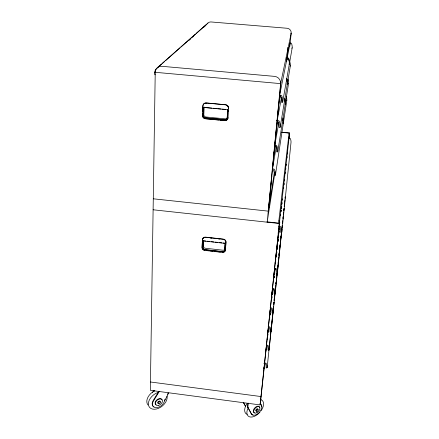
<?xml version="1.0" encoding="UTF-8"?>
<svg xmlns="http://www.w3.org/2000/svg" width="439" height="439" viewBox="0 0 439 439"><rect width="100%" height="100%" fill="white"/><g stroke="black" fill="none" stroke-linecap="round" stroke-linejoin="round"><path stroke-width="0.66" d="M264.706 363.174L260.113 404.923L150.325 390.331L155.23 72.303C153.859 70.805 155.077 74.421 154.791 74.723L155.192 74.756M202.588 113.224L202.494 115.248A3.249 3.089 36.7 0 0 205.523 118.678M202.653 111.874L202.939 105.804A3.271 3.122 39.8 0 1 202.988 105.393M203.674 107.346L203.235 115.742A2.436 2.316 36.7 0 0 205.194 117.954L224.966 119.847A2.431 2.332 31.3 0 0 227.161 118.025L227.764 109.618L227.21 117.915A2.431 2.332 31.4 0 1 225.02 119.737L205.254 117.844A2.431 2.316 36.7 0 1 203.295 115.633L203.674 107.346L211.702 108.104M204.151 107.094L203.806 114.777A2.42 2.305 36.9 0 0 205.748 116.983L225.426 118.865A2.42 2.327 31.5 0 0 227.611 117.048M202.774 247.547L203.175 240.753L202.78 247.826A2.211 1.943 18.4 0 0 204.569 249.72L222.628 251.766A2.217 1.954 15.9 0 0 224.631 250.296L225.163 243.217L223.166 242.992M203.564 240.841L203.301 246.317A2.2 1.937 18.5 0 0 205.079 248.205L223.056 250.235A2.206 1.948 15.9 0 0 224.977 249.017M227.995 111.363L228.082 110.024M228.044 111.572L228.132 110.222M224.669 250.021L225.163 243.217M225.267 245.895L225.443 243.294M225.394 245.319L225.569 242.701M154.857 71.859L155.39 69.642L161.541 64.204M272.098 294.333L272.284 292.967M253.045 414.866A6.728 3.907 -47.9 0 1 251.185 413.686L247.503 406.832L247.837 403.315M260.14 403.408L261.282 404.901A6.733 3.907 -47.9 0 1 258.791 412.923A6.733 3.907 -47.9 0 1 251.558 414.081L247.876 407.233L248.271 403.123M273.909 277.234L273.859 277.689L273.892 277.338M268.635 208.679L280.922 82.17M268.684 208.371L271.774 176.533M272.542 168.614L274.057 153.052L275.33 145.721M274.852 144.875L276.411 128.797L277.755 121.46M277.234 120.346L278.847 103.73L280.406 95.773M286.694 61.553L287.995 48.46M287.018 59.243L288.182 47.593L287.54 47.538M289.789 46.479L291.194 33.243A4.615 4.478 -70.6 0 0 287.166 28.272L211.11 21.961A4.593 4.368 72.5 0 0 207.197 23.931M274.803 268.992A0.911 0.796 8.2 0 1 275.511 269.414A10.086 8.785 9.3 0 1 276.219 273.645L276.713 274.177L277.305 273.771L281.887 229.438M282.025 228.071L282.31 225.344M282.518 223.297L282.732 221.251M282.941 219.204L283.226 216.476M283.364 215.11L283.649 212.383M283.786 211.022L284.071 208.289M284.28 206.248L284.423 204.881A10.338 9.466 7.7 0 0 284.423 203.762M279.248 227.084A0.938 0.845 7 0 1 279.972 227.528A10.393 9.334 8.6 0 1 280.691 232.011A0.565 0.505 6.7 0 0 281.196 232.577A0.565 0.505 6.7 0 0 281.811 232.132L291.008 142.516A9.373 8.956 3.5 0 0 290.388 138.702A0.724 0.697 -0.1 0 0 289.817 138.334L288.544 138.208M275.736 259.965L275.769 259.69L275.665 260.585M283.534 187.689L283.49 188.128L283.528 187.76M263.866 363.399L264.783 363.514A0.845 0.686 9.6 0 1 265.447 363.898A9.389 7.6 10.3 0 1 266.133 367.58L266.594 368.052L267.142 367.706L270.962 331.066M271.104 329.705L271.39 326.995M271.532 325.634L273.085 310.708M273.299 308.672L273.513 306.636M273.727 304.6L273.936 302.564M274.15 300.528L274.435 297.812M274.573 296.457L274.858 293.74M275.001 292.385L275.215 290.349L275.033 291.688M275.637 286.277L275.494 287.633L275.621 286.239M266.676 345.68A0.856 0.708 9.4 0 1 267.346 346.069A9.521 7.814 10.2 0 1 268.037 349.856L268.503 350.338L269.058 349.982L273.596 306.406M273.738 305.045L274.024 302.323M274.166 300.962L274.874 294.152M275.017 292.791L275.302 290.069M275.44 288.708L275.725 285.981M275.939 283.94L276.153 281.898M276.367 279.857L276.575 277.81M276.789 275.769L277.004 273.727M277.218 271.686L277.355 270.325M268.619 327.335A0.873 0.724 9.2 0 1 269.299 327.735A9.658 8.045 10 0 1 269.99 331.621L270.468 332.114L271.033 331.747L277.519 270.051M277.662 268.684L277.909 265.606M278.085 264.596L278.436 261.189M278.578 259.828L278.76 257.424M279.006 255.739L279.286 253.012M279.429 251.651L279.709 248.924M279.852 247.558L280.137 244.836M280.28 243.469L280.631 240.062M272.685 289.016A0.894 0.768 8.6 0 1 273.376 289.427A9.938 8.528 9.6 0 1 274.084 293.537L274.567 294.059L275.154 293.664L281.487 232.516M281.624 231.155L281.838 229.12M282.047 227.084L282.189 225.723M282.469 223.007L282.612 221.646A10.218 9.241 8.2 0 0 282.628 220.916M260.113 404.923L279.594 220.954L278.842 220.872M275.665 260.651L275.719 260.168M277.519 243.074L277.443 243.87M272.284 294.382L272.427 293.032M272.674 290.722L272.855 288.983L272.635 290.618M274.479 273.722L274.627 272.295M276.647 253.292L276.789 251.931M277.064 249.363L277.228 247.788M277.695 243.42L277.481 245.401L277.689 243.727M277.903 241.439L278.139 239.206M278.375 237L278.518 235.644M278.738 233.608L279.012 230.98M279.16 229.624L279.445 226.925M281.07 211.587L281.207 210.286M281.443 208.097L281.58 206.796M272.729 290.316L272.871 288.955M274.463 274.002L274.605 272.641M274.891 269.925L275.039 268.564M276.674 253.276L276.822 251.909M277.113 249.182L277.256 247.821M277.925 241.373L278.139 239.337M278.342 237.587L278.573 235.26L278.321 237.334M278.776 233.493L279.006 231.177M279.209 229.405L279.44 227.1M281.459 208.07L281.602 206.709M281.887 204.168L282.036 202.807M284.121 184.83L284.263 183.469M286.179 165.563L286.316 164.131M286.969 158.095L287.106 156.712M287.402 154.023L287.545 152.668M289.065 138.411L289.641 132.979L281.476 132.188M277.486 243.458L277.541 242.948M274.15 299.853L274.37 297.812M274.589 295.771L274.814 293.729M275.911 283.517L276.06 282.156M276.356 279.429L276.575 277.388M276.795 275.346L276.943 273.985M277.239 271.264L277.382 269.897M277.678 267.175L277.827 265.814M278.117 263.093L278.266 261.732M278.562 259.005L278.71 257.644M279.001 254.922L279.22 252.88M279.44 250.834L279.665 248.792M279.884 246.751L280.104 244.71M280.323 242.668L280.543 240.621M280.768 238.58L281.059 235.858M281.207 234.497L281.426 232.456M281.646 230.409L281.794 229.048M282.529 222.244L282.678 220.877M282.968 218.156L283.117 216.795M283.336 214.753L283.632 212.032M283.781 210.665L284 208.624M284.22 206.582L284.516 203.861M284.664 202.5L284.955 199.772M285.103 198.412L285.136 196.919M267.785 332.641L268.388 327.22M269.299 319.093L269.447 317.737M269.755 315.032L269.903 313.676M270.204 310.966L270.358 309.61M271.648 298.097L271.796 296.742M272.482 290.645L272.63 289.296M273.92 277.777L274.068 276.422M274.375 273.716L274.523 272.361M265.858 350.816L266.462 345.405M266.462 345.087L268.487 326.989M269.403 319.038L269.546 317.463M269.859 314.977L270.001 313.38M270.232 311.339L270.462 309.572M271.675 298.41L271.895 296.726M272.575 290.64L272.74 288.884M273.574 281.399L273.727 280.038M273.952 277.997L274.161 276.438M274.413 273.914L274.611 272.383M263.993 368.48L264.596 363.048M264.574 362.938L266.511 345.559M267.192 339.451L267.346 338.096M267.647 335.385L267.795 334.03M268.026 331.994L268.229 330.441M269.458 319.104L269.667 317.534M269.914 315.037L270.117 313.457M270.364 310.966L270.572 309.38M271.785 298.509L271.955 296.726M272.18 294.69L272.389 293.076M273.689 281.125L273.722 280.845M267.828 335.407L267.944 334.024M268.207 331.999L268.366 330.232M269.601 319.109L269.793 317.364M270.051 315.043L270.204 313.687M270.473 311.267L270.654 309.621M275.121 263.219L279.275 226.497M280.51 215.62L280.664 214.259M280.971 211.538L281.125 210.177M281.355 208.141L281.509 206.78M281.816 204.058L281.97 202.697M282.25 200.206L282.403 198.845M284.434 180.939L284.587 179.578M285.279 173.454L285.432 172.093M285.718 169.558L285.871 168.197M273.892 274.869L274.584 268.761M274.584 268.328L279.27 226.859M279.654 223.462L279.808 222.101M283.578 188.726L283.731 187.376M271.796 294.69L272.482 288.615M272.465 288.368L274.644 269.003M275.56 260.865L275.714 259.509M276.049 256.875L276.169 255.438M276.4 253.402L276.63 251.366M276.883 249.445L277.163 246.619M277.344 245.396L277.646 242.696M277.799 241.346L278.002 239.156M278.255 237.29L278.54 234.41M278.71 233.241L279.012 230.541M279.072 229.663L279.38 226.947M269.76 313.94L270.369 308.524M270.402 307.827L272.586 288.385M273.404 281.437L273.557 280.087M273.81 277.492L274.013 276.021M274.238 273.991L274.391 272.635M274.649 270.007L274.847 268.575M276.592 253.001L276.713 251.624M277.047 248.94L277.174 247.541M277.399 245.5L277.629 243.458M277.887 241.488L278.09 239.376M268.405 326.726L270.435 308.612M271.576 298.394L271.73 297.033M272.037 294.306L272.262 292.264M272.493 290.217L272.646 288.857M273.486 281.361L273.634 280M273.865 277.958L274.018 276.592M274.32 273.87L274.474 272.509M276.23 256.837L276.383 255.476M279.017 226.381L289.641 132.979M274.578 174.804L267.175 222.183L280.614 83.629A6.684 6.645 -6.3 0 0 274.567 76.381L161.815 66.294A6.755 6.289 52.9 0 0 155.23 72.303L154.819 72.676M272.74 169.635A0.971 0.911 7.7 0 1 273.497 170.107A10.777 10.081 10.3 0 1 274.26 174.941A0.587 0.549 7.1 0 0 274.787 175.545A0.587 0.549 7.1 0 0 275.423 175.062L283.331 123.26A10.898 10.558 6.7 0 0 282.59 118.76M282.919 122.278L283.539 121.905L286.81 100.46A9.614 9.449 -0.1 0 0 286.168 96.443M274.457 171.962L268.245 211.132L153.277 198.801M275.05 145.896A0.988 0.944 6.4 0 1 275.818 146.379A10.953 10.41 10 0 1 276.586 151.367A0.593 0.565 5.7 0 0 277.124 151.987A0.593 0.565 5.7 0 0 277.772 151.482L285.279 104.076A11.035 10.827 3.7 0 0 284.681 99.872M285.087 103.253L285.471 102.847L288.566 83.317A9.735 9.658 -16.9 0 0 287.913 79.212A0.757 0.746 -29.6 0 0 287.764 79.02M277.437 121.373A1.004 0.971 3.8 0 1 278.216 121.866A11.129 10.761 9.4 0 1 278.99 127.014A0.604 0.582 3.1 0 0 279.533 127.65A0.604 0.582 3.1 0 0 280.192 127.129L287.271 84.403A11.184 11.107 -10.2 0 0 286.519 79.678M286.941 83.717L287.452 83.295L290.355 65.784A9.905 9.812 -57.8 0 0 289.702 61.586A0.768 0.757 -53.7 0 0 289.504 61.35M272.498 168.883L276.274 146.527M279.901 96.015A1.021 1.004 -4.1 0 1 280.697 96.52A11.315 11.129 7.7 0 1 281.476 101.837A0.615 0.604 -4.1 0 0 282.03 102.496A0.615 0.604 -4.1 0 0 282.7 101.952L289.317 64.209A11.419 11.31 -63.7 0 0 288.56 59.364A0.889 0.878 -56.7 0 0 287.874 58.903L286.744 58.804M289.092 63.66L289.488 63.232L292.187 47.846A10.13 9.932 -69.4 0 0 291.529 43.56A0.79 0.768 -64.5 0 0 290.925 43.154L289.685 43.049M278.781 122.662L274.809 145.117L275.928 145.227A1.092 1.037 6 0 1 276.789 145.781A14.037 13.346 10.7 0 1 277.772 151.482M277.19 120.566L281.514 97.458M279.654 95.186L286.963 58.826M287.155 57.888L290.13 43.082M292.187 47.846L291.726 48.235M289.317 64.209L289.038 64.599M290.355 65.784L290.009 66.157M287.271 84.403L286.876 84.82M288.566 83.317L288.22 83.684M285.279 104.076L285.109 104.389M286.81 100.46L286.475 100.816M283.331 123.26L282.946 123.655M164.4 400.472L165.015 399.249M167.478 394.354L168.093 393.124M168.68 392.905L163.747 402.706A6.837 4.538 -38.9 0 1 155.269 407.595A6.837 4.538 -38.9 0 1 153.491 400.906L159.319 391.407M280.768 238.201L280.845 238.02A10.097 9.027 8.6 0 0 280.757 236.237M152.355 392.823L153.71 390.606M153.639 391.55L154.314 390.441M158.704 391.572L153.227 400.505A6.832 4.538 -38.9 0 0 154.023 406.893M278.963 254.263L279.116 254.011A9.982 8.818 8.9 0 0 279.111 252.968M189.011 40.333L190.548 38.967M192.595 37.156L193.615 36.245M203.85 27.169L205.896 25.352M157.195 67.82L207.938 23.042M162.567 63.293L164.62 61.482M165.646 60.577L180.006 47.884M181.027 46.978L195.388 34.286M196.414 33.38L206.67 24.315M290.596 33.194L291.194 33.243L280.614 83.629L155.23 72.303M286.936 57.871L288.055 57.964A0.883 0.867 -57.4 0 1 288.741 58.425A11.343 11.227 -64.4 0 1 289.488 63.232M279.61 95.181L280.817 95.29A1.125 1.108 -5.4 0 1 281.706 95.872A14.503 14.257 9.9 0 1 282.7 101.952M213.041 108.23L216.389 108.548M217.728 108.674L221.069 108.987M222.408 109.113L225.756 109.432M203.608 107.451L227.715 109.728M276.554 120.505L278.331 120.676A1.108 1.076 3.3 0 1 279.209 121.241A14.267 13.79 10.5 0 1 280.192 127.129M206.187 118.739L218.721 119.94M220.038 120.066L223.994 120.451M281.635 132.358L289.098 133.083L278.578 223.1L267.011 221.838M288.972 134.164L289.499 134.213M272.46 168.878L273.601 168.993A1.07 1.004 7.4 0 1 274.452 169.536A13.818 12.918 10.8 0 1 275.423 175.062M153.107 209.782L279.303 223.5M278.76 226.354L280.082 226.497A1.032 0.933 6.9 0 1 280.9 227.007A13.324 11.963 8.9 0 1 281.811 232.132M206.248 237.537L207.603 237.691M210.314 237.993L211.669 238.147M214.375 238.448L215.73 238.596M218.441 238.898L219.796 239.052M203.839 240.83L205.842 241.049M207.175 241.203L209.837 241.499M211.17 241.648L213.837 241.949M215.17 242.098L217.837 242.394M219.171 242.547L221.832 242.844M203.114 240.918L225.119 243.387M206.89 250.477L208.904 250.707M210.248 250.861L212.937 251.163M214.281 251.317L216.97 251.624M218.315 251.772L220.329 252.002M274.331 268.295L275.615 268.443A1.004 0.878 8 0 1 276.405 268.931A12.929 11.255 9.6 0 1 277.305 273.771M272.213 288.341L273.481 288.489A0.988 0.851 8.5 0 1 274.26 288.966A12.742 10.926 9.8 0 1 275.154 293.664M270.161 307.794L271.406 307.948A0.977 0.823 8.8 0 1 272.175 308.414A12.561 10.613 10 0 1 273.063 312.985L272.487 313.364L272.01 312.853A9.795 8.281 9.8 0 0 271.307 308.858A0.883 0.746 8.9 0 0 270.622 308.452M268.163 326.693L269.392 326.846A0.96 0.801 9.1 0 1 270.15 327.302A12.38 10.306 10.2 0 1 271.033 331.747M266.226 345.054L267.433 345.208A0.949 0.779 9.3 0 1 268.185 345.652A12.21 10.02 10.3 0 1 269.058 349.982M264.338 362.905L265.535 363.058A0.933 0.757 9.5 0 1 266.27 363.497A12.04 9.74 10.4 0 1 267.142 367.706M150.451 381.99L261.002 396.554M155.39 69.642L155.763 69.834M273.755 302.416L273.854 302.581A9.477 5.087 6.5 0 1 273.684 303.162M247.503 406.832L247.876 407.233M260.14 403.518L260.903 404.511A6.728 3.907 -47.9 0 1 261.501 406.871M245.631 406.316L243.415 402.503L245.571 406.498M225.081 249.901A2.596 2.288 15.9 0 1 224.214 251.437M223.182 239.431A2.612 2.316 16.1 0 1 223.522 239.485M224.164 239.716A2.612 2.316 16.1 0 1 224.461 239.886M225.042 250.148A2.596 2.288 15.9 0 1 224.916 250.417M203.279 238.377A2.607 2.305 18.8 0 1 203.476 238.147M203.976 237.768A2.607 2.305 18.8 0 1 204.267 237.631M167.078 396.159A10.651 7.084 -38.9 0 1 158.616 408.286A10.651 7.084 -38.9 0 1 148.366 404.132A10.651 7.084 -38.9 0 1 158.024 392.482M148.014 404.988A10.602 7.079 -38.8 0 1 154.769 390.792M158.731 403.271A1.333 0.883 -38.9 0 1 157.777 402.371A1.333 0.883 -38.9 0 1 159.308 401.125A1.333 0.883 -38.9 0 1 159.994 402.245M156.075 404.78A4.006 2.656 -38.9 0 1 156.964 399.748A4.006 2.656 -38.9 0 1 162.084 399.918M159.752 401.07A1.333 0.883 -38.9 0 1 159.725 401.844M261.287 399.858A10.498 6.108 -47.9 0 1 261.095 410.723M259.981 412.139A10.498 6.108 -47.9 0 1 249.44 416.803A10.498 6.108 -47.9 0 1 248.15 407.864M260.634 398.93A10.448 6.113 -47.8 0 1 261.106 399.94M247.102 414.378A10.448 6.113 -47.8 0 1 247.146 403.474M256.579 410.926A1.317 0.763 -47.9 0 1 255.767 410.289A1.317 0.763 -47.9 0 1 256.859 408.89A1.317 0.763 -47.9 0 1 257.852 409.291M254.28 412.693A3.946 2.288 -47.9 0 1 255.13 407.529A3.946 2.288 -47.9 0 1 259.564 407.765M224.675 250.126A2.217 1.954 15.9 0 1 222.677 251.596L204.623 249.55A2.211 1.943 18.4 0 1 202.834 247.656M223.83 252.046A2.952 2.607 15.9 0 0 225.443 249.956L225.986 242.076A2.974 2.634 16.1 0 0 223.221 239.101L205.578 237.131A2.963 2.623 18.8 0 0 202.505 239.447L202.105 247.316A2.947 2.59 18.4 0 0 202.165 248.002M223.105 252.227A2.952 2.607 15.9 0 1 222.348 252.233M204.87 250.252A2.947 2.59 18.4 0 1 204.124 250.076M203.773 249.928A2.947 2.59 18.4 0 1 202.856 249.259M202.62 248.973A2.947 2.59 18.4 0 1 202.269 248.342M285.251 197.051A10.229 3.935 5.6 0 1 285.152 197.352M265.82 351.008A2.014 1.652 9.7 0 1 265.814 351.227M263.636 367.877A1.986 1.608 9.8 0 1 263.943 368.908M267.554 332.158A2.041 1.701 9.5 0 1 267.735 333.042M269.628 313.644A2.074 1.751 9.2 0 1 269.716 314.329M271.505 294.026A2.102 1.8 8.9 0 1 271.752 295.063M273.716 274.38A2.135 1.855 8.6 0 1 273.854 275.226M278.106 232.818A2.2 1.97 7.6 0 1 278.244 233.713M228.055 117.69A3.243 3.111 31.4 0 1 225.492 120.484M225.075 120.527A3.243 3.111 31.4 0 1 224.658 120.511M203.087 104.992A3.271 3.122 39.8 0 1 206.303 102.929L225.635 104.74A3.265 3.15 34.7 0 1 228.664 108.224L228.006 117.8A3.249 3.117 31.3 0 1 224.603 120.621L205.463 118.788A3.249 3.089 36.7 0 1 202.428 115.358L202.878 105.903A3.276 3.122 39.8 0 1 206.242 103.028L225.586 104.844A3.271 3.15 34.7 0 1 228.615 108.329M204.552 103.741A2.875 2.744 39.8 0 1 204.865 103.571M205.924 103.319A2.875 2.744 39.8 0 1 206.297 103.324M227.375 118.673A2.853 2.738 31.4 0 1 226.968 119.26M226.705 119.507A2.853 2.738 31.4 0 1 226.414 119.715M227.654 117.641A2.853 2.738 31.4 0 1 227.611 117.998M226.672 105.448A2.859 2.76 34.7 0 1 226.996 105.645M227.292 105.876A2.859 2.76 34.7 0 1 227.786 106.441M228.115 107.111A2.859 2.76 34.7 0 1 228.209 107.467M204.497 117.976A2.853 2.716 36.7 0 1 204.179 117.789M203.054 116.346A2.853 2.716 36.7 0 1 202.955 115.995M282.486 119.298A8.44 8.187 5.6 0 1 282.606 120.012M282.952 117.828A10.821 10.492 6.5 0 1 283.539 121.905M271.527 175.71A2.283 2.129 8.6 0 1 271.73 176.807M284.73 98.27A10.959 10.761 3.3 0 1 285.471 102.847M287.452 83.295A11.107 11.03 -12.7 0 0 286.711 78.603A0.862 0.856 -30 0 0 286.426 78.296M287.342 58.546A0.801 0.79 -57.6 0 1 287.957 58.941M288.214 59.677A8.851 8.758 -62.4 0 1 288.319 60.055M273.738 152.048A2.316 2.2 7.8 0 1 274.013 153.304M276.345 128.429A2.354 2.272 6.1 0 1 276.367 129.028M278.529 102.589A2.393 2.349 1.7 0 1 278.809 103.933M202.45 239.612L202.044 247.486A2.952 2.59 18.4 0 0 204.815 250.422L222.299 252.403A2.958 2.607 15.9 0 0 225.399 250.126L225.937 242.24A2.974 2.634 16.1 0 0 223.171 239.266L205.518 237.296A2.969 2.623 18.8 0 0 202.45 239.612M159 403.671A1.339 0.883 -39 0 0 160.29 401.866A1.339 0.883 -39 0 0 158.276 402.3A1.339 0.883 -39 0 0 159 403.671M158.792 405.263A4.006 2.656 -38.9 0 0 162.029 399.693A4.006 2.656 -38.9 0 0 155.911 401.669A4.006 2.656 -38.9 0 0 158.792 405.263M257.227 411.206A1.317 0.763 -47.9 0 0 258.072 409.296A1.317 0.763 -47.9 0 0 256.255 410.306A1.317 0.763 -47.9 0 0 257.227 411.206M256.881 412.698A3.951 2.288 -47.9 0 0 259.482 406.975A3.951 2.288 -47.9 0 0 254.033 409.938A3.951 2.288 -47.9 0 0 256.881 412.698"/></g></svg>
